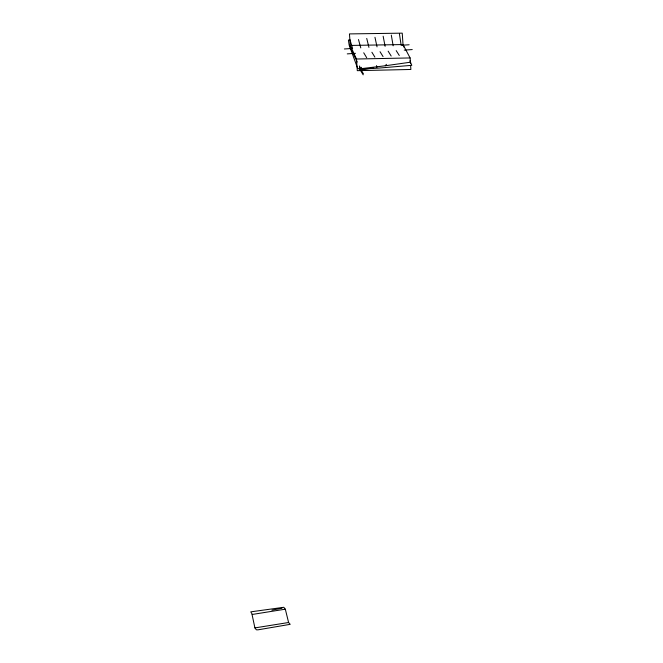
<?xml version="1.0" encoding="UTF-8"?>
<svg xmlns="http://www.w3.org/2000/svg" width="663" height="663" viewBox="0 0 663 663"><rect width="100%" height="100%" fill="white"/><g stroke="black" fill="none" stroke-linecap="round" stroke-linejoin="round"><path stroke-width="0.99" d="M359.603 67.087L360.399 68.761L385.261 65.77L386.438 64.319M361.608 67.294L360.399 68.761L363.365 73.784M285.322 609.181L252.354 614.435L250.763 611.85L283.789 607.291L285.322 609.181L288.596 622.507L290.203 624.331L257.874 629.85L256.349 629.792L254.907 627.902L252.031 614.394M288.596 622.507L254.907 627.902M271.896 610.159L281.982 608.211M409.958 62.281L385.261 65.77M359.619 65.96L360.2 69.814L373.17 67.991M347.263 53.877L355.509 53.33M404.239 50.098L412.237 49.568M344.387 48.971L352.6 48.44L350.221 40.658M409.129 44.769L401.156 45.291L399.441 33.979M403.842 47.073L403.013 44.545L402.242 33.15L349.459 33.912L350.271 45.44L356.479 59.015L410.107 57.946L410.496 63.706M350.271 45.44L403.013 44.554L410.107 57.946M350.454 40.029L348.406 40.045L349.169 45.159L357.697 68.455L360.084 69.134L377.603 68.181L411.781 65.322L409.941 60.805M396.201 50.628L399.283 55.493M388.137 51.167L391.187 56.04M380.032 51.706L383.057 56.595M371.893 52.244L374.885 57.142M363.722 52.783L366.68 57.698M360.2 69.814L363.175 74.836M357.216 62.065L349.434 45.25M358.492 39.548L360.78 47.91M366.738 38.421L368.926 47.38M374.96 37.302L377.032 46.858M383.148 36.2L385.112 46.335M376.509 65.587L376.866 67.469M391.303 35.098L393.151 45.813M356.479 59.015L357.299 70.668L410.878 69.466L410.621 65.629"/></g></svg>
